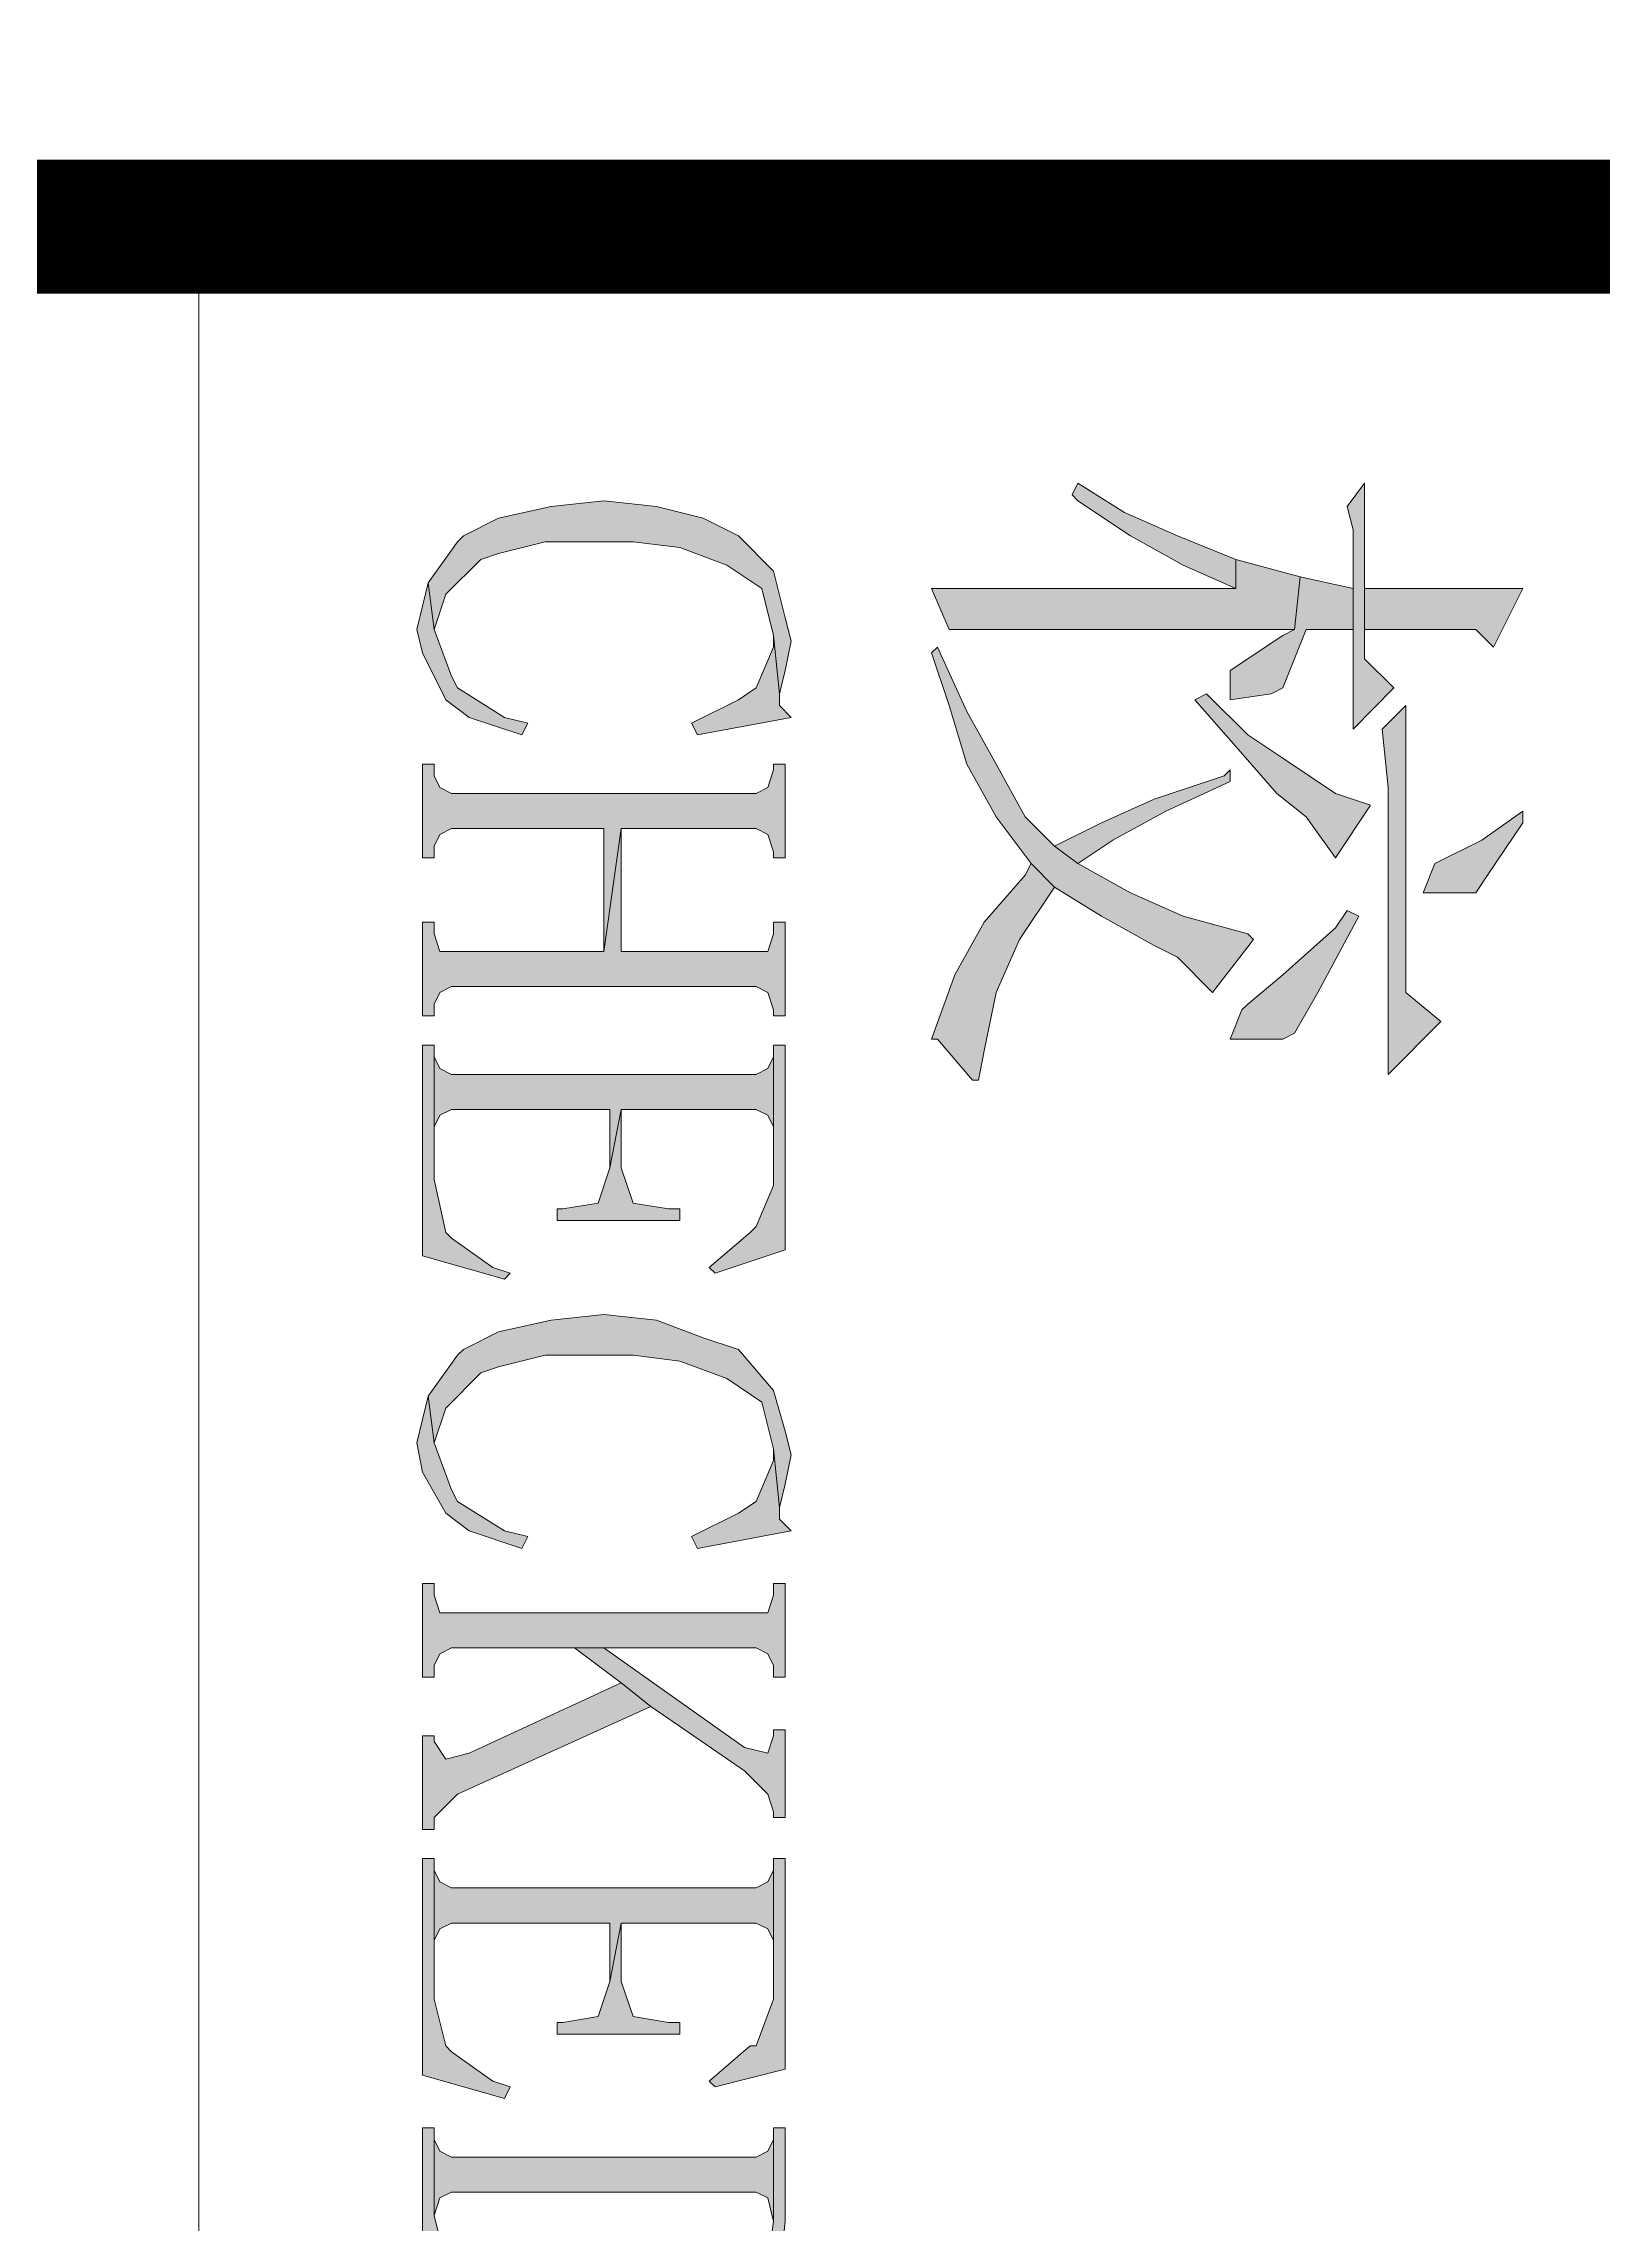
# Model space of a CAD drawing. Header units: millimetres. Extents: x -53295381 to 181933601, y -165 to 204541444.
# Drawn here: x 52121038 to 52125119, y 20978732 to 20984438 of the extents above; entities that cross this region are included whole.
import ezdxf

# ---------------------------------------------------------------- set-up
doc = ezdxf.new("R2010")
doc.units = ezdxf.units.MM
doc.header["$LTSCALE"] = 1000
doc.layers.add('PP-COM', color=7, linetype='Continuous')
doc.layers.add('标注', color=3, linetype='Continuous')
doc.layers.add('PUB_TITLE', color=7, linetype='Continuous', lineweight=20)
doc.styles.add('C', font='c.shx', dxfattribs={"width": 0.75, "height": 3, "bigfont": 'hzk.shx'})
doc.styles.add('HZ', font='rs.shx', dxfattribs={"width": 0.8, "bigfont": 'hztxt.shx'})
doc.styles.add('宋体', font='')
doc.styles.get('宋体').set_extended_font_data('宋体')
doc.dimstyles.new('1', dxfattribs={"dimtxt": 1.5, "dimasz": 2, "dimexe": 1, "dimexo": 0.2, "dimgap": 0.5, "dimtad": 1, "dimdec": 1, "dimzin": 0, "dimdsep": 46, "dimtxsty": '宋体', "dimcen": 0.2, "dimclrd": 3, "dimclre": 3, "dimclrt": 3, "dimadec": 0, "dimazin": 0, "dimtfac": 1, "dimtdec": 1, "dimtofl": 0, "dimtmove": 2, "dimatfit": 3, "dimfxl": 0, "dimtolj": 1, "dimtzin": 0, "dimarcsym": 0})

# ---------------------------------------------------------------- blocks, each defined once
blk = doc.blocks.new('*D53')
at = {"color": 3, "lineweight": -2}
for start, end in [(39.4482, 48.8965), (341.1035, 350.5518)]:
    blk.add_arc((1344.218, 1910.564), 16.999, start, end, dxfattribs=at)
at = {"color": 3}
for points in [[(1357.728, 1921.631), (1356.961, 1921.099), (1358.94, 1919.064)], [(1360.522, 1907.812), (1361.452, 1907.735), (1361.217, 1910.564)]]:
    blk.add_solid(points, dxfattribs=at)
at = {"layer": 'Defpoints', "color": 0}
for p in [(1395.655, 1940.261), (1360.959, 1913.516), (1344.218, 1910.564), (1344.218, 1910.564), (1403.612, 1910.564)]:
    blk.add_point(p, dxfattribs=at)
at = {"color": 3, "insert": (1362.57, 1915.482), "char_height": 3, "attachment_point": 5, "rotation": 285, "style": 'HZ'}
blk.add_mtext('\\A1;α/3', dxfattribs=at)
blk = doc.blocks.new('*D54')
at = {"color": 3, "lineweight": -2}
blk.add_arc((1344.218, 1910.564), 28.56, 5.6194, 84.3806, dxfattribs=at)
at = {"color": 3}
for points in [[(1346.992, 1938.522), (1347.038, 1939.454), (1344.218, 1939.125)], [(1373.108, 1913.384), (1372.175, 1913.338), (1372.779, 1910.564)]]:
    blk.add_solid(points, dxfattribs=at)
at = {"layer": 'Defpoints', "color": 0}
for p in [(1344.218, 1969.958), (1368.952, 1924.845), (1344.218, 1910.564), (1344.218, 1910.564), (1403.612, 1910.564)]:
    blk.add_point(p, dxfattribs=at)
at = {"color": 3, "insert": (1365.828, 1932.174), "char_height": 3, "attachment_point": 5, "rotation": 315, "style": 'HZ'}
blk.add_mtext('\\A1;α', dxfattribs=at)
blk = doc.blocks.new('*D55')
at = {"color": 3, "lineweight": -2}
for start, end in [(69.4333, 78.8666), (11.1334, 20.5667)]:
    blk.add_arc((1344.218, 1910.564), 17.026, start, end, dxfattribs=at)
at = {"color": 3}
for points in [[(1350.399, 1926.927), (1350, 1926.083), (1352.731, 1925.309)], [(1359.737, 1916.346), (1360.581, 1916.745), (1358.963, 1919.077)]]:
    blk.add_solid(points, dxfattribs=at)
at = {"layer": 'Defpoints', "color": 0}
for p in [(1373.915, 1962.001), (1395.655, 1940.261), (1355.162, 1923.607), (1344.218, 1910.564), (1344.218, 1910.564)]:
    blk.add_point(p, dxfattribs=at)
at = {"color": 3, "insert": (1358.072, 1924.056), "char_height": 3, "attachment_point": 5, "rotation": 314.2422, "style": 'HZ'}
blk.add_mtext('\\A1;α/3', dxfattribs=at)
blk = doc.blocks.new('*D27')
at = {"color": 3, "lineweight": -2}
for start, end in [(99.4333, 108.8666), (41.1334, 50.5667)]:
    blk.add_arc((1344.218, 1910.564), 17.026, start, end, dxfattribs=at)
at = {"color": 3}
for points in [[(1341.389, 1927.825), (1341.466, 1926.895), (1344.218, 1927.59)], [(1354.767, 1923.331), (1355.299, 1924.098), (1352.731, 1925.309)]]:
    blk.add_solid(points, dxfattribs=at)
at = {"layer": 'Defpoints', "color": 0}
for p in [(1344.218, 1969.958), (1373.915, 1962.001), (1350.042, 1926.563), (1344.218, 1910.564), (1344.218, 1910.564)]:
    blk.add_point(p, dxfattribs=at)
at = {"color": 3, "insert": (1349.143, 1928.942), "char_height": 3, "attachment_point": 5, "rotation": 345, "style": 'HZ'}
blk.add_mtext('\\A1;α/3', dxfattribs=at)
blk = doc.blocks.new('*D35')
at = {"layer": 'Defpoints', "color": 0}
for p in [(1319.577, 1812.569), (1317.437, 1800.401), (1286.683, 1796.73), (1303.739, 1796.73), (1303.739, 1796.73)]:
    blk.add_point(p, dxfattribs=at)
at = {"layer": '标注', "color": 3, "lineweight": -2}
blk.add_line((1305.739, 1796.73), (1319.92, 1796.73), dxfattribs=at)
for start, end in [(56.3312, 67.6624), (337.3376, 348.6688)]:
    blk.add_arc((1303.739, 1796.73), 14.181, start, end, dxfattribs=at)
at = {"layer": '标注', "color": 3}
for points in [[(1311.896, 1808.894), (1311.305, 1808.172), (1313.766, 1806.758)], [(1317.179, 1793.99), (1318.108, 1793.898), (1317.92, 1796.73)]]:
    blk.add_solid(points, dxfattribs=at)
at = {"layer": '标注', "color": 3, "insert": (1318.688, 1802.922), "char_height": 3, "attachment_point": 5, "rotation": 292.5, "style": 'C'}
blk.add_mtext('\\A1;45°', dxfattribs=at)
blk = doc.blocks.new('6.0f')
at = {"layer": 'PUB_TITLE'}
h = blk.add_hatch(color=256, dxfattribs=at)
h.dxf.hatch_style = 1
h.paths.add_polyline_path([(50750717.3, 21041568.3), (50750711.1, 21041574.5), (50750711.1, 21041580.6), (50750708.1, 21041611.2), (50750708.1, 21041605.1), (50750698.9, 21041583.7), (50750689.7, 21041577.5), (50750665.2, 21041565.3), (50750668.3, 21041559.2)])
h.paths.add_polyline_path([(50750711.1, 21041580.6), (50750714.2, 21041592.9), (50750717.3, 21041608.2), (50750714.2, 21041620.4), (50750708.1, 21041644.9), (50750689.7, 21041663.3), (50750671.3, 21041672.5), (50750646.8, 21041678.6), (50750619.3, 21041681.7), (50750591.7, 21041678.6), (50750564.1, 21041672.5), (50750545.8, 21041663.3), (50750542.7, 21041660.2), (50750527.4, 21041638.8), (50750530.4, 21041614.3), (50750536.6, 21041632.7), (50750554.9, 21041651), (50750564.1, 21041654.1), (50750588.6, 21041660.2), (50750619.3, 21041660.2), (50750634.6, 21041660.2), (50750659.1, 21041657.2), (50750683.6, 21041648), (50750702, 21041635.7), (50750708.1, 21041611.2)])
h.paths.add_polyline_path([(50750548.8, 21041568.3), (50750576.4, 21041559.2), (50750579.4, 21041565.3), (50750567.2, 21041568.3), (50750542.7, 21041583.7), (50750539.6, 21041589.8), (50750530.4, 21041614.3), (50750527.4, 21041638.8), (50750521.3, 21041614.3), (50750524.3, 21041602), (50750536.6, 21041577.5)])
h.paths.add_polyline_path([(50750619.3, 21041510.2), (50750619.3, 21041445.8), (50750628.4, 21041510.2), (50750698.9, 21041510.2), (50750705, 21041507.1), (50750708.1, 21041497.9), (50750708.1, 21041494.8), (50750714.2, 21041494.8), (50750714.2, 21041543.8), (50750708.1, 21041543.8), (50750708.1, 21041540.8), (50750705, 21041531.6), (50750698.9, 21041528.5), (50750539.6, 21041528.5), (50750533.5, 21041531.6), (50750530.4, 21041537.7), (50750530.4, 21041543.8), (50750524.3, 21041543.8), (50750524.3, 21041494.8), (50750530.4, 21041494.8), (50750530.4, 21041501), (50750533.5, 21041507.1), (50750539.6, 21041510.2)])
h.paths.add_polyline_path([(50750698.9, 21041427.5), (50750705, 21041424.4), (50750708.1, 21041415.2), (50750708.1, 21041412.1), (50750714.2, 21041412.1), (50750714.2, 21041461.2), (50750708.1, 21041461.2), (50750708.1, 21041455), (50750705, 21041445.8), (50750698.9, 21041445.8), (50750628.4, 21041445.8), (50750628.4, 21041510.2), (50750619.3, 21041445.8), (50750539.6, 21041445.8), (50750533.5, 21041445.8), (50750530.4, 21041455), (50750530.4, 21041461.2), (50750524.3, 21041461.2), (50750524.3, 21041412.1), (50750530.4, 21041412.1), (50750530.4, 21041418.3), (50750533.5, 21041424.4), (50750539.6, 21041427.5)])
h.paths.add_polyline_path([(50750622.3, 21041363.1), (50750622.3, 21041332.5), (50750628.4, 21041363.1), (50750698.9, 21041363.1), (50750705, 21041360.1), (50750708.1, 21041354), (50750708.1, 21041390.7), (50750705, 21041384.6), (50750698.9, 21041381.5), (50750539.6, 21041381.5), (50750533.5, 21041384.6), (50750530.4, 21041390.7), (50750530.4, 21041354), (50750533.5, 21041360.1), (50750539.6, 21041363.1)])
h.paths.add_polyline_path([(50750659.1, 21041305), (50750659.1, 21041311.1), (50750653, 21041311.1), (50750634.6, 21041314.1), (50750628.4, 21041332.5), (50750628.4, 21041363.1), (50750622.3, 21041332.5), (50750616.2, 21041314.1), (50750597.8, 21041311.1), (50750594.8, 21041311.1), (50750594.8, 21041305)])
h.paths.add_polyline_path([(50750714.2, 21041289.6), (50750714.2, 21041396.8), (50750708.1, 21041396.8), (50750708.1, 21041390.7), (50750708.1, 21041323.3), (50750698.9, 21041301.9), (50750695.8, 21041298.8), (50750674.4, 21041280.4), (50750677.5, 21041277.4)])
h.paths.add_polyline_path([(50750567.2, 21041274.3), (50750570.3, 21041277.4), (50750561.1, 21041280.4), (50750539.6, 21041295.8), (50750536.6, 21041298.8), (50750530.4, 21041326.4), (50750530.4, 21041354), (50750530.4, 21041390.7), (50750530.4, 21041396.8), (50750524.3, 21041396.8), (50750524.3, 21041286.6)])
h.paths.add_polyline_path([(50750619.3, 21041234.5), (50750634.6, 21041234.5), (50750659.1, 21041231.4), (50750683.6, 21041222.3), (50750702, 21041210), (50750708.1, 21041185.5), (50750711.1, 21041154.9), (50750714.2, 21041167.1), (50750717.3, 21041182.4), (50750714.2, 21041194.7), (50750708.1, 21041216.1), (50750689.7, 21041237.6), (50750671.3, 21041243.7), (50750646.8, 21041252.9), (50750619.3, 21041255.9), (50750591.7, 21041252.9), (50750564.1, 21041246.8), (50750545.8, 21041237.6), (50750542.7, 21041234.5), (50750527.4, 21041213.1), (50750530.4, 21041188.6), (50750536.6, 21041206.9), (50750554.9, 21041225.3), (50750564.1, 21041228.4), (50750588.6, 21041234.5)])
h.paths.add_polyline_path([(50750717.3, 21041142.6), (50750711.1, 21041148.8), (50750711.1, 21041154.9), (50750708.1, 21041185.5), (50750708.1, 21041179.4), (50750698.9, 21041157.9), (50750689.7, 21041151.8), (50750665.2, 21041139.6), (50750668.3, 21041133.4)])
h.paths.add_polyline_path([(50750548.8, 21041142.6), (50750576.4, 21041133.4), (50750579.4, 21041139.6), (50750567.2, 21041142.6), (50750542.7, 21041157.9), (50750539.6, 21041164.1), (50750530.4, 21041188.6), (50750527.4, 21041213.1), (50750521.3, 21041188.6), (50750524.3, 21041173.3), (50750536.6, 21041151.8)])
h.paths.add_polyline_path([(50750698.9, 21041081.4), (50750705, 21041078.3), (50750708.1, 21041072.2), (50750708.1, 21041066.1), (50750714.2, 21041066.1), (50750714.2, 21041115.1), (50750708.1, 21041115.1), (50750708.1, 21041108.9), (50750705, 21041099.7), (50750698.9, 21041099.7), (50750539.6, 21041099.7), (50750533.5, 21041099.7), (50750530.4, 21041108.9), (50750530.4, 21041115.1), (50750524.3, 21041115.1), (50750524.3, 21041066.1), (50750530.4, 21041066.1), (50750530.4, 21041072.2), (50750533.5, 21041078.3), (50750539.6, 21041081.4), (50750603.9, 21041081.4), (50750619.3, 21041081.4)])
h.paths.add_polyline_path([(50750643.8, 21041050.7), (50750692.8, 21041017.1), (50750705, 21041004.8), (50750708.1, 21040995.6), (50750708.1, 21040992.6), (50750714.2, 21040992.6), (50750714.2, 21041038.5), (50750708.1, 21041038.5), (50750708.1, 21041035.4), (50750705, 21041026.2), (50750692.8, 21041029.3), (50750619.3, 21041081.4), (50750603.9, 21041081.4), (50750628.4, 21041063)])
h.paths.add_polyline_path([(50750643.8, 21041050.7), (50750628.4, 21041063), (50750548.8, 21041026.2), (50750536.6, 21041023.2), (50750530.4, 21041032.4), (50750530.4, 21041035.4), (50750524.3, 21041035.4), (50750524.3, 21040986.4), (50750530.4, 21040986.4), (50750530.4, 21040992.6), (50750533.5, 21040995.6), (50750542.7, 21041004.8)])
h.paths.add_polyline_path([(50750698.9, 21040937.4), (50750705, 21040934.4), (50750708.1, 21040928.2), (50750708.1, 21040965), (50750705, 21040958.9), (50750698.9, 21040955.8), (50750539.6, 21040955.8), (50750533.5, 21040958.9), (50750530.4, 21040965), (50750530.4, 21040928.2), (50750533.5, 21040934.4), (50750539.6, 21040937.4), (50750622.3, 21040937.4), (50750622.3, 21040906.8), (50750628.4, 21040937.4)])
h.paths.add_polyline_path([(50750714.2, 21040860.9), (50750714.2, 21040971.1), (50750708.1, 21040971.1), (50750708.1, 21040965), (50750708.1, 21040897.6), (50750698.9, 21040873.1), (50750695.8, 21040873.1), (50750674.4, 21040854.7), (50750677.5, 21040851.7)])
h.paths.add_polyline_path([(50750659.1, 21040879.2), (50750659.1, 21040885.4), (50750653, 21040885.4), (50750634.6, 21040888.4), (50750628.4, 21040906.8), (50750628.4, 21040937.4), (50750622.3, 21040906.8), (50750616.2, 21040888.4), (50750597.8, 21040885.4), (50750594.8, 21040885.4), (50750594.8, 21040879.2)])
h.paths.add_polyline_path([(50750567.2, 21040845.5), (50750570.3, 21040851.7), (50750561.1, 21040854.7), (50750539.6, 21040870), (50750536.6, 21040873.1), (50750530.4, 21040897.6), (50750530.4, 21040928.2), (50750530.4, 21040965), (50750530.4, 21040971.1), (50750524.3, 21040971.1), (50750524.3, 21040857.8)])
h = blk.add_hatch(color=256, dxfattribs=at)
h.dxf.hatch_style = 1
h.paths.add_polyline_path([(50751032.7, 21041583.7), (50751017.4, 21041599), (50751017.4, 21041614.3), (50751017.4, 21041635.7), (50751017.4, 21041690.9), (50751008.2, 21041678.6), (50751011.3, 21041666.4), (50751011.3, 21041635.7), (50751011.3, 21041614.3), (50751011.3, 21041562.2)])
h.paths.add_polyline_path([(50751075.6, 21041614.3), (50751084.8, 21041605.1), (50751100.1, 21041635.7), (50751081.7, 21041635.7), (50751048, 21041635.7), (50751017.4, 21041635.7), (50751017.4, 21041614.3)])
h.paths.add_polyline_path([(50751011.3, 21041614.3), (50751011.3, 21041635.7), (50750983.7, 21041641.9), (50750980.7, 21041614.3), (50750974.5, 21041611.2), (50750947, 21041592.9), (50750947, 21041577.5), (50750968.4, 21041580.6), (50750974.5, 21041583.7), (50750986.8, 21041614.3)])
h.paths.add_polyline_path([(50750980.7, 21041614.3), (50750983.7, 21041641.9), (50750950, 21041651), (50750950, 21041635.7), (50750916.3, 21041635.7), (50750885.7, 21041635.7), (50750852, 21041635.7), (50750821.4, 21041635.7), (50750790.8, 21041635.7), (50750800, 21041614.3), (50750836.7, 21041614.3), (50750861.2, 21041614.3)])
h.paths.add_polyline_path([(50750950, 21041635.7), (50750950, 21041651), (50750919.4, 21041663.3), (50750891.8, 21041675.5), (50750867.3, 21041690.9), (50750864.3, 21041684.7), (50750867.3, 21041681.7), (50750894.9, 21041663.3), (50750922.5, 21041648)])
h.paths.add_polyline_path([(50751002.1, 21041494.8), (50751020.5, 21041522.4), (50751002.1, 21041528.5), (50750974.5, 21041546.9), (50750956.2, 21041559.2), (50750934.7, 21041580.6), (50750928.6, 21041577.5), (50750950, 21041553), (50750971.5, 21041528.5), (50750986.8, 21041516.3)])
h.paths.add_polyline_path([(50751075.6, 21041476.5), (50751081.7, 21041485.7), (50751100.1, 21041513.2), (50751100.1, 21041519.3), (50751078.7, 21041504), (50751054.2, 21041491.8), (50751048, 21041476.5)])
h.paths.add_polyline_path([(50751057.2, 21041409.1), (50751038.9, 21041424.4), (50751038.9, 21041574.5), (50751026.6, 21041562.2), (50751029.7, 21041531.6), (50751029.7, 21041381.5)])
h.paths.add_polyline_path([(50750992.9, 21041424.4), (50751014.4, 21041464.2), (50751008.2, 21041467.3), (50751002.1, 21041458.1), (50750974.5, 21041433.6), (50750956.2, 21041418.3), (50750953.1, 21041415.2), (50750947, 21041399.9), (50750974.5, 21041399.9), (50750980.7, 21041403)])
h.paths.add_polyline_path([(50750937.8, 21041424.4), (50750959.2, 21041452), (50750956.2, 21041455), (50750922.5, 21041464.2), (50750894.9, 21041476.5), (50750867.3, 21041491.8), (50750855.1, 21041501), (50750839.8, 21041516.3), (50750824.5, 21041543.8), (50750809.2, 21041571.4), (50750793.8, 21041605.1), (50750790.8, 21041602), (50750800, 21041574.5), (50750809.2, 21041543.8), (50750824.5, 21041516.3), (50750842.8, 21041491.8), (50750855.1, 21041479.5), (50750879.6, 21041464.2), (50750907.2, 21041448.9), (50750919.4, 21041442.8)])
h.paths.add_polyline_path([(50750913.3, 21041519.3), (50750947, 21041534.7), (50750947, 21041540.8), (50750943.9, 21041537.7), (50750907.2, 21041525.5), (50750879.6, 21041513.2), (50750855.1, 21041501), (50750867.3, 21041491.8), (50750885.7, 21041504)], flags=17)
h.paths.add_polyline_path([(50750836.7, 21041452), (50750855.1, 21041479.5), (50750842.8, 21041491.8), (50750839.8, 21041485.7), (50750818.3, 21041461.2), (50750803, 21041433.6), (50750790.8, 21041399.9), (50750793.8, 21041399.9), (50750812.2, 21041378.5), (50750815.3, 21041378.5), (50750818.3, 21041393.8), (50750824.5, 21041424.4)])
h = blk.add_hatch(color=256, dxfattribs=at)
h.dxf.hatch_style = 1
h.paths.add_polyline_path([(50750698.9, 21040796.5), (50750705, 21040793.5), (50750708.1, 21040781.2), (50750708.1, 21040824.1), (50750705, 21040818), (50750698.9, 21040814.9), (50750539.6, 21040814.9), (50750533.5, 21040818), (50750530.4, 21040824.1), (50750530.4, 21040784.3), (50750533.5, 21040793.5), (50750539.6, 21040796.5)], flags=17)
h.paths.add_polyline_path([(50750646.8, 21040707.7), (50750671.3, 21040713.8), (50750692.8, 21040726.1), (50750695.8, 21040732.2), (50750711.1, 21040753.7), (50750714.2, 21040781.2), (50750714.2, 21040830.2), (50750708.1, 21040830.2), (50750708.1, 21040824.1), (50750708.1, 21040781.2), (50750705, 21040759.8), (50750689.7, 21040741.4), (50750677.5, 21040735.3), (50750653, 21040729.2), (50750619.3, 21040726.1), (50750591.7, 21040726.1), (50750567.2, 21040732.2), (50750548.8, 21040741.4), (50750536.6, 21040759.8), (50750530.4, 21040784.3), (50750530.4, 21040824.1), (50750530.4, 21040830.2), (50750524.3, 21040830.2), (50750524.3, 21040784.3), (50750524.3, 21040769), (50750533.5, 21040744.5), (50750548.8, 21040726.1), (50750567.2, 21040713.8), (50750591.7, 21040707.7), (50750622.3, 21040704.7)])
blk.add_line((50750407.3, 21041825.1), (50750407.3, 21035825.1), dxfattribs=at)
at = {"layer": 'PUB_TITLE', "const_width": 70}
blk.add_lwpolyline([(50782407.3, 21041825.1), (50742407.3, 21041825.1)], dxfattribs=at)
at = {"layer": 'PUB_TITLE'}
blk.add_lwpolyline([(50742407.3, 21041825.1), (50742407.3, 21035825.1), (50782407.3, 21035825.1), (50782407.3, 21041825.1)], close=True, dxfattribs=at)
at = {"layer": 'PUB_TITLE', "lineweight": 0}
for points in [[(50750717.3, 21041608.2), (50750714.2, 21041620.4), (50750708.1, 21041644.9), (50750689.7, 21041663.3), (50750671.3, 21041672.5), (50750646.8, 21041678.6), (50750619.3, 21041681.7), (50750591.7, 21041678.6), (50750564.1, 21041672.5), (50750545.8, 21041663.3), (50750542.7, 21041660.2), (50750527.4, 21041638.8), (50750530.4, 21041614.3), (50750536.6, 21041632.7), (50750554.9, 21041651), (50750564.1, 21041654.1), (50750588.6, 21041660.2), (50750619.3, 21041660.2), (50750634.6, 21041660.2), (50750659.1, 21041657.2), (50750683.6, 21041648), (50750702, 21041635.7), (50750708.1, 21041611.2), (50750711.1, 21041580.6), (50750714.2, 21041592.9)], [(50750950, 21041651), (50750919.4, 21041663.3), (50750891.8, 21041675.5), (50750867.3, 21041690.9), (50750864.3, 21041684.7), (50750867.3, 21041681.7), (50750894.9, 21041663.3), (50750922.5, 21041648), (50750950, 21041635.7)], [(50751032.7, 21041583.7), (50751017.4, 21041599), (50751017.4, 21041614.3), (50751017.4, 21041635.7), (50751017.4, 21041690.9), (50751008.2, 21041678.6), (50751011.3, 21041666.4), (50751011.3, 21041635.7), (50751011.3, 21041614.3), (50751011.3, 21041562.2)], [(50750983.7, 21041641.9), (50750950, 21041651), (50750950, 21041635.7), (50750916.3, 21041635.7), (50750885.7, 21041635.7), (50750852, 21041635.7), (50750821.4, 21041635.7), (50750790.8, 21041635.7), (50750800, 21041614.3), (50750836.7, 21041614.3), (50750861.2, 21041614.3), (50750980.7, 21041614.3)], [(50750579.4, 21041565.3), (50750567.2, 21041568.3), (50750542.7, 21041583.7), (50750539.6, 21041589.8), (50750530.4, 21041614.3), (50750527.4, 21041638.8), (50750521.3, 21041614.3), (50750524.3, 21041602), (50750536.6, 21041577.5), (50750548.8, 21041568.3), (50750576.4, 21041559.2)], [(50751011.3, 21041614.3), (50751011.3, 21041635.7), (50750983.7, 21041641.9), (50750980.7, 21041614.3), (50750974.5, 21041611.2), (50750947, 21041592.9), (50750947, 21041577.5), (50750968.4, 21041580.6), (50750974.5, 21041583.7), (50750986.8, 21041614.3)], [(50751100.1, 21041635.7), (50751081.7, 21041635.7), (50751048, 21041635.7), (50751017.4, 21041635.7), (50751017.4, 21041614.3), (50751075.6, 21041614.3), (50751084.8, 21041605.1)], [(50750717.3, 21041568.3), (50750711.1, 21041574.5), (50750711.1, 21041580.6), (50750708.1, 21041611.2), (50750708.1, 21041605.1), (50750698.9, 21041583.7), (50750689.7, 21041577.5), (50750665.2, 21041565.3), (50750668.3, 21041559.2)], [(50750959.2, 21041452), (50750956.2, 21041455), (50750922.5, 21041464.2), (50750894.9, 21041476.5), (50750867.3, 21041491.8), (50750855.1, 21041501), (50750839.8, 21041516.3), (50750824.5, 21041543.8), (50750809.2, 21041571.4), (50750793.8, 21041605.1), (50750790.8, 21041602), (50750800, 21041574.5), (50750809.2, 21041543.8), (50750824.5, 21041516.3), (50750842.8, 21041491.8), (50750855.1, 21041479.5), (50750879.6, 21041464.2), (50750907.2, 21041448.9), (50750919.4, 21041442.8), (50750937.8, 21041424.4)], [(50751020.5, 21041522.4), (50751002.1, 21041528.5), (50750974.5, 21041546.9), (50750956.2, 21041559.2), (50750934.7, 21041580.6), (50750928.6, 21041577.5), (50750928.6, 21041577.5), (50750950, 21041553), (50750971.5, 21041528.5), (50750986.8, 21041516.3), (50751002.1, 21041494.8)], [(50751057.2, 21041409.1), (50751038.9, 21041424.4), (50751038.9, 21041574.5), (50751026.6, 21041562.2), (50751026.6, 21041562.2), (50751029.7, 21041531.6), (50751029.7, 21041381.5)], [(50750714.2, 21041494.8), (50750714.2, 21041543.8), (50750708.1, 21041543.8), (50750708.1, 21041540.8), (50750705, 21041531.6), (50750698.9, 21041528.5), (50750539.6, 21041528.5), (50750533.5, 21041531.6), (50750530.4, 21041537.7), (50750530.4, 21041543.8), (50750524.3, 21041543.8), (50750524.3, 21041494.8), (50750530.4, 21041494.8), (50750530.4, 21041501), (50750533.5, 21041507.1), (50750539.6, 21041510.2), (50750619.3, 21041510.2), (50750619.3, 21041445.8), (50750628.4, 21041510.2), (50750698.9, 21041510.2), (50750705, 21041507.1), (50750708.1, 21041497.9), (50750708.1, 21041494.8)], [(50750947, 21041534.7), (50750947, 21041540.8), (50750943.9, 21041537.7), (50750907.2, 21041525.5), (50750879.6, 21041513.2), (50750855.1, 21041501), (50750867.3, 21041491.8), (50750885.7, 21041504), (50750913.3, 21041519.3)], [(50751100.1, 21041513.2), (50751100.1, 21041519.3), (50751078.7, 21041504), (50751054.2, 21041491.8), (50751048, 21041476.5), (50751075.6, 21041476.5), (50751081.7, 21041485.7)], [(50750714.2, 21041412.1), (50750714.2, 21041461.2), (50750708.1, 21041461.2), (50750708.1, 21041455), (50750705, 21041445.8), (50750698.9, 21041445.8), (50750628.4, 21041445.8), (50750628.4, 21041510.2), (50750619.3, 21041445.8), (50750539.6, 21041445.8), (50750533.5, 21041445.8), (50750530.4, 21041455), (50750530.4, 21041461.2), (50750524.3, 21041461.2), (50750524.3, 21041412.1), (50750530.4, 21041412.1), (50750530.4, 21041418.3), (50750533.5, 21041424.4), (50750539.6, 21041427.5), (50750698.9, 21041427.5), (50750705, 21041424.4), (50750708.1, 21041415.2), (50750708.1, 21041412.1)], [(50750855.1, 21041479.5), (50750842.8, 21041491.8), (50750839.8, 21041485.7), (50750818.3, 21041461.2), (50750803, 21041433.6), (50750790.8, 21041399.9), (50750793.8, 21041399.9), (50750812.2, 21041378.5), (50750815.3, 21041378.5), (50750818.3, 21041393.8), (50750824.5, 21041424.4), (50750836.7, 21041452)], [(50751014.4, 21041464.2), (50751008.2, 21041467.3), (50751002.1, 21041458.1), (50750974.5, 21041433.6), (50750956.2, 21041418.3), (50750953.1, 21041415.2), (50750947, 21041399.9), (50750974.5, 21041399.9), (50750980.7, 21041403), (50750992.9, 21041424.4)], [(50750570.3, 21041277.4), (50750561.1, 21041280.4), (50750539.6, 21041295.8), (50750536.6, 21041298.8), (50750530.4, 21041326.4), (50750530.4, 21041354), (50750530.4, 21041390.7), (50750530.4, 21041396.8), (50750524.3, 21041396.8), (50750524.3, 21041286.6), (50750567.2, 21041274.3)], [(50750714.2, 21041289.6), (50750714.2, 21041396.8), (50750708.1, 21041396.8), (50750708.1, 21041390.7), (50750708.1, 21041323.3), (50750698.9, 21041301.9), (50750695.8, 21041298.8), (50750674.4, 21041280.4), (50750677.5, 21041277.4)], [(50750708.1, 21041390.7), (50750705, 21041384.6), (50750698.9, 21041381.5), (50750539.6, 21041381.5), (50750533.5, 21041384.6), (50750530.4, 21041390.7), (50750530.4, 21041354), (50750533.5, 21041360.1), (50750539.6, 21041363.1), (50750622.3, 21041363.1), (50750622.3, 21041332.5), (50750628.4, 21041363.1), (50750698.9, 21041363.1), (50750705, 21041360.1), (50750708.1, 21041354), (50750708.1, 21041323.3)], [(50750659.1, 21041305), (50750659.1, 21041311.1), (50750653, 21041311.1), (50750634.6, 21041314.1), (50750628.4, 21041332.5), (50750628.4, 21041363.1), (50750622.3, 21041332.5), (50750616.2, 21041314.1), (50750597.8, 21041311.1), (50750594.8, 21041311.1), (50750594.8, 21041305)], [(50750717.3, 21041182.4), (50750714.2, 21041194.7), (50750708.1, 21041216.1), (50750689.7, 21041237.6), (50750671.3, 21041243.7), (50750646.8, 21041252.9), (50750619.3, 21041255.9), (50750591.7, 21041252.9), (50750564.1, 21041246.8), (50750545.8, 21041237.6), (50750542.7, 21041234.5), (50750527.4, 21041213.1), (50750530.4, 21041188.6), (50750536.6, 21041206.9), (50750554.9, 21041225.3), (50750564.1, 21041228.4), (50750588.6, 21041234.5), (50750619.3, 21041234.5), (50750634.6, 21041234.5), (50750659.1, 21041231.4), (50750683.6, 21041222.3), (50750702, 21041210), (50750708.1, 21041185.5), (50750711.1, 21041154.9), (50750714.2, 21041167.1)], [(50750579.4, 21041139.6), (50750567.2, 21041142.6), (50750542.7, 21041157.9), (50750539.6, 21041164.1), (50750530.4, 21041188.6), (50750527.4, 21041213.1), (50750521.3, 21041188.6), (50750524.3, 21041173.3), (50750536.6, 21041151.8), (50750548.8, 21041142.6), (50750576.4, 21041133.4)], [(50750717.3, 21041142.6), (50750711.1, 21041148.8), (50750711.1, 21041154.9), (50750708.1, 21041185.5), (50750708.1, 21041179.4), (50750698.9, 21041157.9), (50750689.7, 21041151.8), (50750665.2, 21041139.6), (50750668.3, 21041133.4)], [(50750714.2, 21041066.1), (50750714.2, 21041115.1), (50750708.1, 21041115.1), (50750708.1, 21041108.9), (50750705, 21041099.7), (50750698.9, 21041099.7), (50750539.6, 21041099.7), (50750533.5, 21041099.7), (50750530.4, 21041108.9), (50750530.4, 21041115.1), (50750524.3, 21041115.1), (50750524.3, 21041066.1), (50750530.4, 21041066.1), (50750530.4, 21041072.2), (50750533.5, 21041078.3), (50750539.6, 21041081.4), (50750603.9, 21041081.4), (50750619.3, 21041081.4), (50750698.9, 21041081.4), (50750705, 21041078.3), (50750708.1, 21041072.2), (50750708.1, 21041066.1)], [(50750714.2, 21040992.6), (50750714.2, 21041038.5), (50750708.1, 21041038.5), (50750708.1, 21041035.4), (50750705, 21041026.2), (50750692.8, 21041029.3), (50750619.3, 21041081.4), (50750603.9, 21041081.4), (50750628.4, 21041063), (50750643.8, 21041050.7), (50750692.8, 21041017.1), (50750705, 21041004.8), (50750708.1, 21040995.6), (50750708.1, 21040992.6)], [(50750643.8, 21041050.7), (50750628.4, 21041063), (50750548.8, 21041026.2), (50750536.6, 21041023.2), (50750530.4, 21041032.4), (50750530.4, 21041035.4), (50750524.3, 21041035.4), (50750524.3, 21040986.4), (50750530.4, 21040986.4), (50750530.4, 21040992.6), (50750533.5, 21040995.6), (50750542.7, 21041004.8)], [(50750570.3, 21040851.7), (50750561.1, 21040854.7), (50750539.6, 21040870), (50750536.6, 21040873.1), (50750530.4, 21040897.6), (50750530.4, 21040928.2), (50750530.4, 21040965), (50750530.4, 21040971.1), (50750524.3, 21040971.1), (50750524.3, 21040857.8), (50750567.2, 21040845.5)], [(50750708.1, 21040965), (50750705, 21040958.9), (50750698.9, 21040955.8), (50750539.6, 21040955.8), (50750533.5, 21040958.9), (50750530.4, 21040965), (50750530.4, 21040928.2), (50750533.5, 21040934.4), (50750539.6, 21040937.4), (50750622.3, 21040937.4), (50750622.3, 21040906.8), (50750628.4, 21040937.4), (50750698.9, 21040937.4), (50750705, 21040934.4), (50750708.1, 21040928.2), (50750708.1, 21040897.6)], [(50750714.2, 21040860.9), (50750714.2, 21040971.1), (50750708.1, 21040971.1), (50750708.1, 21040965), (50750708.1, 21040897.6), (50750698.9, 21040873.1), (50750695.8, 21040873.1), (50750674.4, 21040854.7), (50750677.5, 21040851.7)], [(50750659.1, 21040879.2), (50750659.1, 21040885.4), (50750653, 21040885.4), (50750634.6, 21040888.4), (50750628.4, 21040906.8), (50750628.4, 21040937.4), (50750622.3, 21040906.8), (50750616.2, 21040888.4), (50750597.8, 21040885.4), (50750594.8, 21040885.4), (50750594.8, 21040879.2)], [(50750708.1, 21040824.1), (50750705, 21040818), (50750698.9, 21040814.9), (50750539.6, 21040814.9), (50750533.5, 21040818), (50750530.4, 21040824.1), (50750530.4, 21040784.3), (50750533.5, 21040793.5), (50750539.6, 21040796.5), (50750698.9, 21040796.5), (50750705, 21040793.5), (50750708.1, 21040781.2)]]:
    blk.add_lwpolyline(points, close=True, dxfattribs=at)
for points in [[(50750536.6, 21040759.8), (50750530.4, 21040784.3), (50750530.4, 21040824.1), (50750530.4, 21040830.2), (50750524.3, 21040830.2), (50750524.3, 21040784.3), (50750524.3, 21040769)], [(50750711.1, 21040753.7), (50750714.2, 21040781.2), (50750714.2, 21040830.2), (50750708.1, 21040830.2), (50750708.1, 21040824.1), (50750708.1, 21040781.2), (50750705, 21040759.8)]]:
    blk.add_lwpolyline(points, dxfattribs=at)
blk = doc.blocks.new('伸缩缝')
for base, line1, line2, text, picture, middle in [((1350.042, 1926.563), ((1344.218, 1910.564), (1373.915, 1962.001)), ((1344.218, 1910.564), (1344.218, 1969.958)), 'α/3', '*D27', (1349.143, 1928.942)), ((1368.952, 1924.845), ((1344.218, 1910.564), (1403.612, 1910.564)), ((1344.218, 1910.564), (1344.218, 1969.958)), 'α', '*D54', (1365.828, 1932.174)), ((1355.162, 1923.607), ((1344.218, 1910.564), (1395.655, 1940.261)), ((1344.218, 1910.564), (1373.915, 1962.001)), 'α/3', '*D55', (1358.072, 1924.056)), ((1360.959, 1913.516), ((1344.218, 1910.564), (1403.612, 1910.564)), ((1344.218, 1910.564), (1395.655, 1940.261)), 'α/3', '*D53', (1362.57, 1915.482))]:
    dim = blk.add_angular_dim_2l(base=base, line1=line1, line2=line2, text=text, dimstyle='1', override={"dimexe": 4, "dimexo": 4, "dimtxsty": 'HZ', "dimdle": 4, "dimadec": 1})
    dim.commit()
    dim.dimension.update_dxf_attribs({"geometry": picture, "text_midpoint": middle, "dimtype": 130})
at = {"layer": '标注'}
dim = blk.add_angular_dim_2l(base=(1317.437, 1800.401), line1=((1286.683, 1796.73), (1303.739, 1796.73)), line2=((1319.577, 1812.569), (1303.739, 1796.73)), dimstyle='1', dxfattribs=at)
dim.commit()
dim.dimension.update_dxf_attribs({"geometry": '*D35', "text_midpoint": (1318.688, 1802.922), "dimtype": 130})

msp = doc.modelspace()

# ---------------------------------------------------------------- block references
at = {"xscale": 5, "yscale": 5, "zscale": 5}
msp.add_blockref('6.0f', (-201630592.176, -84225166.409), dxfattribs=at)
at = {"layer": 'PP-COM', "xscale": 321.4285737276077, "yscale": 321.4285712242126, "zscale": 321.4285714284524}
msp.add_blockref('伸缩缝', (51796714.498, 20476148.395), dxfattribs=at)

doc.saveas('drawing.dxf')
